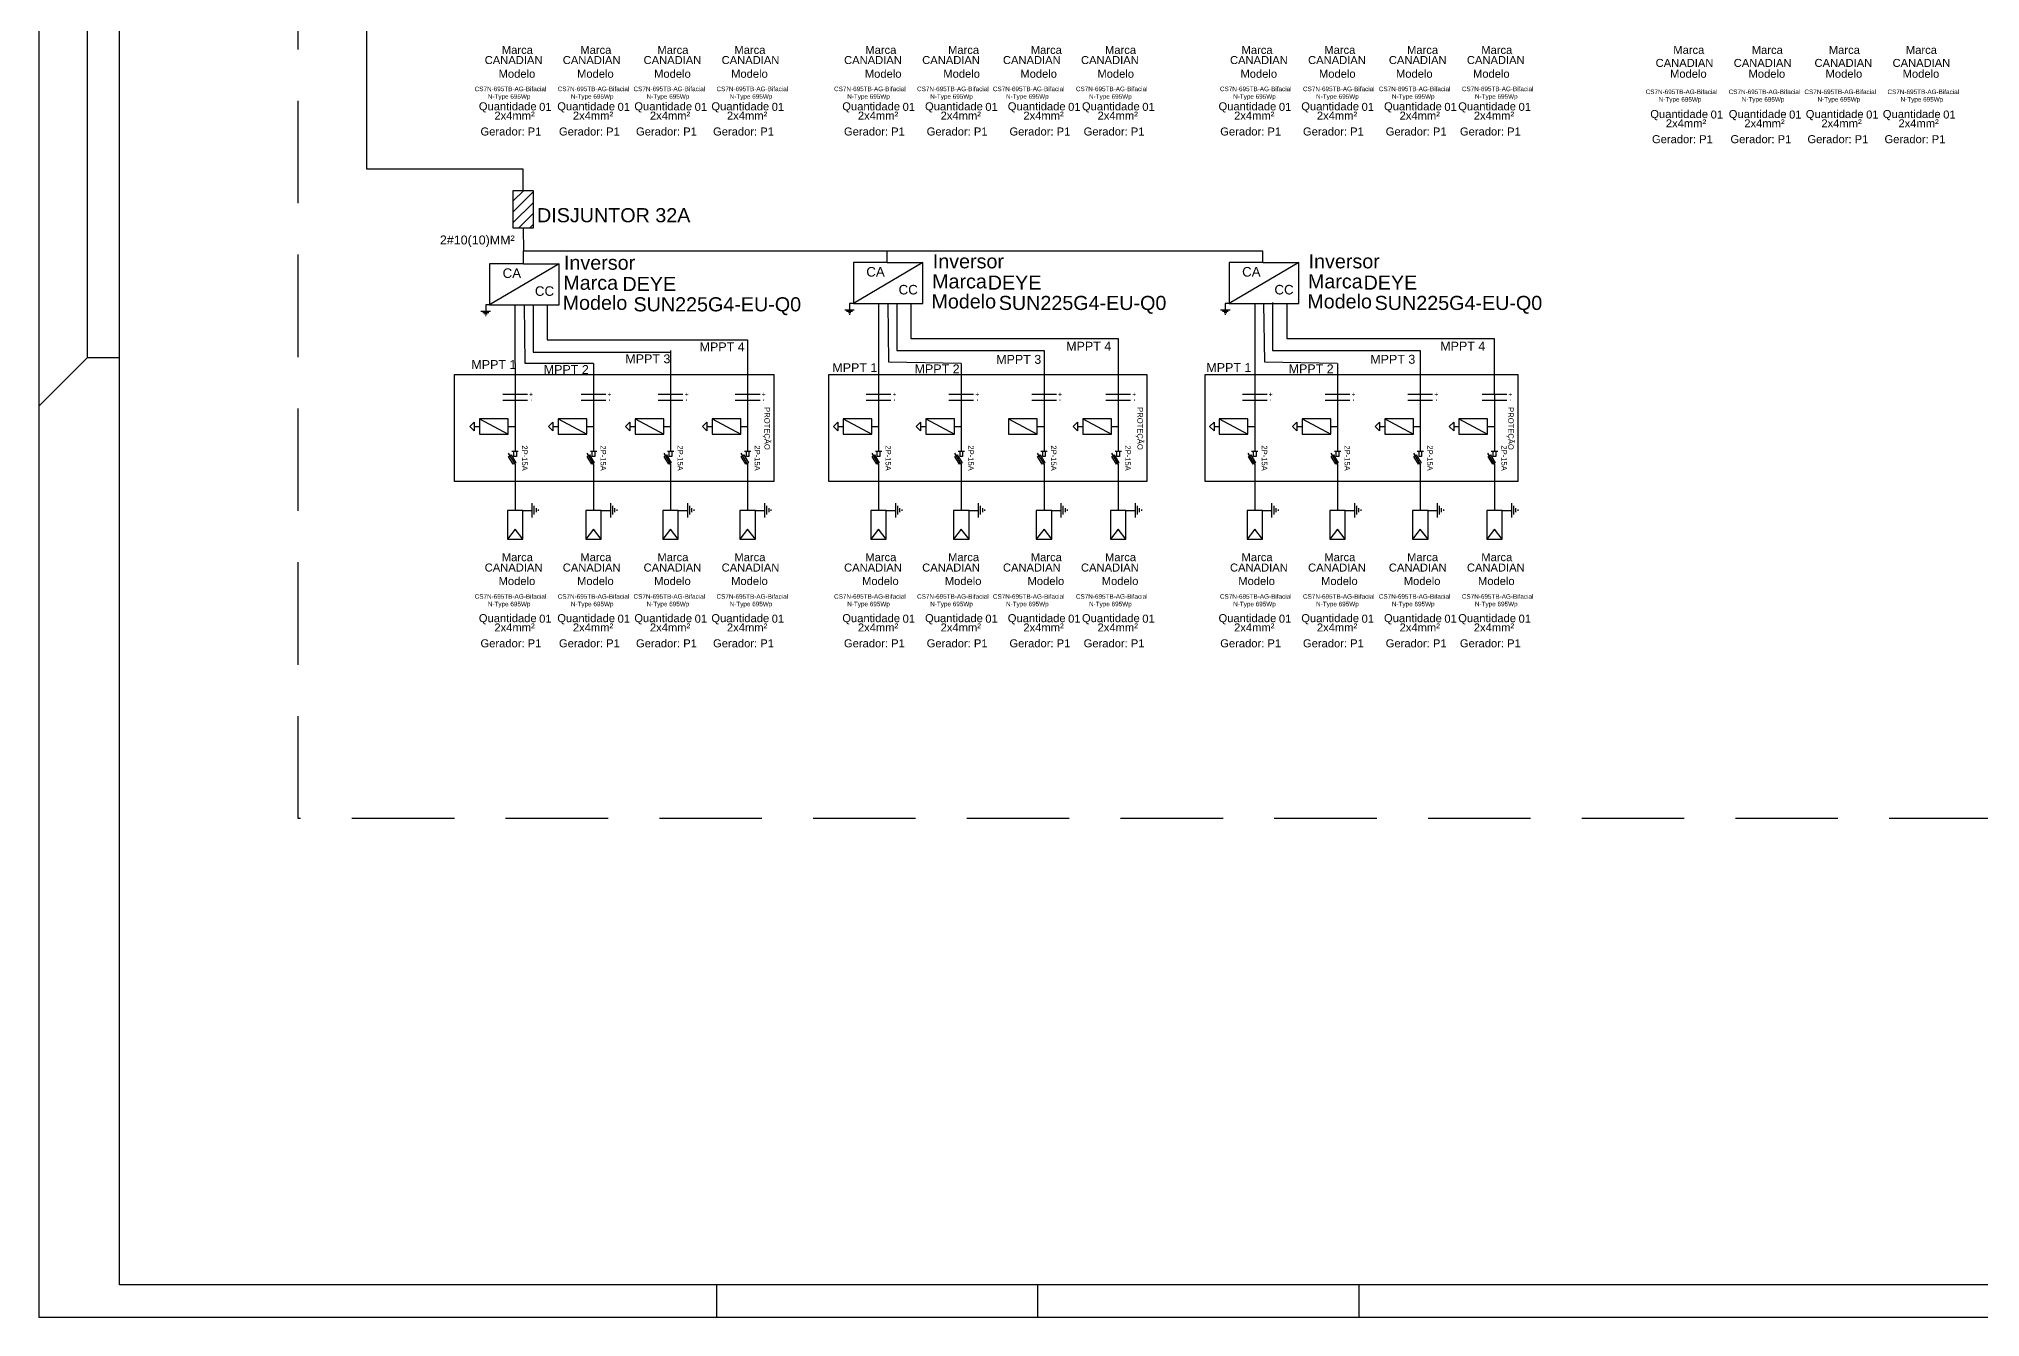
# Model space of a CAD drawing. Header units: millimetres. Extents: x 2932 to 3190, y 1741 to 1825.
# Drawn here: x 3070.9 to 3131, y 1740.9 to 1780.4 of the extents above; entities that cross this region are included whole.
import ezdxf

# ---------------------------------------------------------------- set-up
doc = ezdxf.new("R2010")
doc.units = ezdxf.units.MM
doc.linetypes.add('ACAD_ISO02W100', pattern=[15, 12, -3])
doc.linetypes.add('HIDDEN2', pattern=[4.7625, 3.175, -1.5875])
doc.styles.add('arial', font='arial.ttf')

# ---------------------------------------------------------------- blocks, each defined once
blk = doc.blocks.new('A0')
at = {"color": 1}
for p, q in [((0, 4205), (0, 1410)), ((1050, 0), (1050, 50)), ((1547.5, 0), (1547.5, 50)), ((2045, 0), (2045, 50))]:
    blk.add_line(p, q, dxfattribs=at)
blk.add_lwpolyline([(125, 1485), (75, 1485), (0, 1410), (0, 0), (5945, 0), (5945, 4205), (75, 4205), (75, 1485)], dxfattribs=at)
at = {"color": 7}
blk.add_lwpolyline([(125, 4155), (5895, 4155), (5895, 50), (125, 50)], close=True, dxfattribs=at)

msp = doc.modelspace()

# ---------------------------------------------------------------- hatches: boundary and pattern name
at = {"ltscale": 0.1}
h = msp.add_hatch(dxfattribs=at)
h.set_pattern_fill('ANSI31', scale=0.074939, style=0)
h.set_pattern_definition([(45, (1955.14692, 1851.62973), (-0.16824281, 0.16824281), [])])
h.paths.add_polyline_path([(3085.585, 1775.753), (3086.199, 1775.753), (3086.199, 1774.586), (3085.585, 1774.586)])

# ---------------------------------------------------------------- linework, layer by layer
for p, q in [((3081.045, 1776.405), (3081.045, 1794.987)), ((3085.892, 1776.405), (3081.045, 1776.405)), ((3085.892, 1775.753), (3085.892, 1776.405)), ((3085.9, 1773.479), (3085.9, 1773.882)), ((3085.9, 1773.882), (3108.81, 1773.882)), ((3097.167, 1773.522), (3097.165, 1773.882)), ((3108.81, 1773.522), (3108.81, 1773.882)), ((3085.9, 1773.479), (3084.853, 1773.479)), ((3084.853, 1773.479), (3084.853, 1772.212)), ((3087.006, 1773.479), (3084.853, 1772.212)), ((3085.9, 1773.479), (3087.006, 1773.479)), ((3087.006, 1772.212), (3087.006, 1773.479)), ((3097.167, 1773.522), (3096.12, 1773.522)), ((3096.12, 1773.522), (3096.12, 1772.255)), ((3098.273, 1773.522), (3096.12, 1772.255)), ((3097.167, 1773.522), (3098.273, 1773.522)), ((3098.273, 1772.255), (3098.273, 1773.522)), ((3108.81, 1773.522), (3107.763, 1773.522)), ((3107.763, 1773.522), (3107.763, 1772.255)), ((3109.916, 1773.522), (3107.763, 1772.255)), ((3108.81, 1773.522), (3109.916, 1773.522)), ((3109.916, 1772.255), (3109.916, 1773.522)), ((3084.853, 1772.212), (3087.006, 1772.212)), ((3085.641, 1770.391), (3085.641, 1772.212)), ((3085.954, 1770.391), (3085.93, 1772.212)), ((3086.196, 1772.212), (3086.196, 1770.749)), ((3086.637, 1772.212), (3086.637, 1771.125)), ((3096.12, 1772.255), (3098.273, 1772.255)), ((3096.9, 1772.255), (3096.9, 1767.681)), ((3097.221, 1770.433), (3097.197, 1772.255)), ((3097.463, 1772.255), (3097.463, 1770.791)), ((3097.904, 1772.255), (3097.904, 1771.168)), ((3107.763, 1772.255), (3109.916, 1772.255)), ((3108.556, 1772.255), (3108.556, 1767.681)), ((3108.864, 1770.433), (3108.839, 1772.255)), ((3109.106, 1772.282), (3109.106, 1770.791)), ((3109.547, 1772.255), (3109.547, 1771.168)), ((3097.904, 1771.168), (3104.326, 1771.168)), ((3104.326, 1771.168), (3104.326, 1770.391)), ((3109.547, 1771.168), (3115.969, 1771.168)), ((3115.969, 1771.168), (3115.981, 1767.681)), ((3086.196, 1770.749), (3090.454, 1770.749)), ((3086.637, 1771.125), (3092.845, 1771.125)), ((3090.459, 1770.794), (3090.459, 1767.681)), ((3092.845, 1771.125), (3092.845, 1767.681)), ((3097.463, 1770.791), (3102.027, 1770.791)), ((3102.027, 1770.791), (3102.027, 1770.053)), ((3109.106, 1770.791), (3113.683, 1770.791)), ((3113.683, 1770.791), (3113.683, 1767.681)), ((3085.641, 1770.391), (3085.641, 1767.681)), ((3088.072, 1770.391), (3085.954, 1770.391)), ((3088.072, 1770.391), (3088.072, 1767.681)), ((3099.464, 1770.391), (3097.221, 1770.433)), ((3099.464, 1770.391), (3099.464, 1767.681)), ((3102.027, 1770.391), (3102.027, 1767.681)), ((3104.326, 1770.391), (3104.326, 1767.681)), ((3111.107, 1770.391), (3108.864, 1770.433)), ((3111.12, 1770.391), (3111.12, 1767.681)), ((3086.024, 1769.438), (3085.258, 1769.438)), ((3088.454, 1769.438), (3087.689, 1769.438)), ((3090.841, 1769.438), (3090.076, 1769.438)), ((3093.228, 1769.438), (3092.463, 1769.438)), ((3097.283, 1769.438), (3096.518, 1769.438)), ((3099.847, 1769.438), (3099.081, 1769.438)), ((3102.41, 1769.438), (3101.645, 1769.438)), ((3104.708, 1769.438), (3103.943, 1769.438)), ((3108.939, 1769.438), (3108.174, 1769.438)), ((3111.502, 1769.438), (3110.737, 1769.438)), ((3114.066, 1769.438), (3113.301, 1769.438)), ((3116.364, 1769.438), (3115.599, 1769.438)), ((3086.024, 1769.251), (3085.258, 1769.251)), ((3088.454, 1769.251), (3087.689, 1769.251)), ((3090.841, 1769.251), (3090.076, 1769.251)), ((3093.228, 1769.251), (3092.463, 1769.251)), ((3097.283, 1769.251), (3096.518, 1769.251)), ((3099.847, 1769.251), (3099.081, 1769.251)), ((3102.41, 1769.251), (3101.645, 1769.251)), ((3104.708, 1769.251), (3103.943, 1769.251)), ((3108.939, 1769.251), (3108.174, 1769.251)), ((3111.502, 1769.251), (3110.737, 1769.251)), ((3114.066, 1769.251), (3113.301, 1769.251)), ((3116.364, 1769.251), (3115.599, 1769.251)), ((3084.377, 1768.579), (3084.242, 1768.444)), ((3084.242, 1768.444), (3084.377, 1768.309)), ((3084.377, 1768.579), (3084.377, 1768.309)), ((3084.377, 1768.444), (3084.541, 1768.444)), ((3084.541, 1768.683), (3085.43, 1768.205)), ((3085.43, 1768.444), (3085.641, 1768.444)), ((3086.808, 1768.579), (3086.673, 1768.444)), ((3086.673, 1768.444), (3086.808, 1768.309)), ((3086.808, 1768.579), (3086.808, 1768.309)), ((3086.808, 1768.444), (3086.972, 1768.444)), ((3086.972, 1768.683), (3087.861, 1768.205)), ((3087.861, 1768.444), (3088.072, 1768.444)), ((3089.195, 1768.579), (3089.059, 1768.444)), ((3089.059, 1768.444), (3089.195, 1768.309)), ((3089.195, 1768.579), (3089.195, 1768.309)), ((3089.195, 1768.444), (3089.358, 1768.444)), ((3089.358, 1768.683), (3090.247, 1768.205)), ((3090.247, 1768.444), (3090.459, 1768.444)), ((3091.582, 1768.579), (3091.446, 1768.444)), ((3091.446, 1768.444), (3091.582, 1768.309)), ((3091.582, 1768.579), (3091.582, 1768.309)), ((3091.582, 1768.444), (3091.745, 1768.444)), ((3091.745, 1768.683), (3092.634, 1768.205)), ((3092.634, 1768.444), (3092.845, 1768.444)), ((3095.637, 1768.579), (3095.501, 1768.444)), ((3095.501, 1768.444), (3095.637, 1768.309)), ((3095.637, 1768.579), (3095.637, 1768.309)), ((3095.637, 1768.444), (3095.8, 1768.444)), ((3095.8, 1768.683), (3096.689, 1768.205)), ((3096.689, 1768.444), (3096.9, 1768.444)), ((3098.2, 1768.579), (3098.065, 1768.444)), ((3098.065, 1768.444), (3098.2, 1768.309)), ((3098.2, 1768.579), (3098.2, 1768.309)), ((3098.2, 1768.444), (3098.364, 1768.444)), ((3098.364, 1768.683), (3099.253, 1768.205)), ((3099.253, 1768.444), (3099.464, 1768.444)), ((3100.927, 1768.683), (3101.816, 1768.205)), ((3101.816, 1768.444), (3102.027, 1768.444)), ((3103.062, 1768.579), (3102.927, 1768.444)), ((3102.927, 1768.444), (3103.062, 1768.309)), ((3103.062, 1768.579), (3103.062, 1768.309)), ((3103.062, 1768.444), (3103.225, 1768.444)), ((3103.225, 1768.683), (3104.114, 1768.205)), ((3104.114, 1768.444), (3104.326, 1768.444)), ((3107.293, 1768.579), (3107.157, 1768.444)), ((3107.157, 1768.444), (3107.293, 1768.309)), ((3107.293, 1768.579), (3107.293, 1768.309)), ((3107.293, 1768.444), (3107.456, 1768.444)), ((3107.456, 1768.683), (3108.345, 1768.205)), ((3108.345, 1768.444), (3108.556, 1768.444)), ((3109.856, 1768.579), (3109.721, 1768.444)), ((3109.721, 1768.444), (3109.856, 1768.309)), ((3109.856, 1768.579), (3109.856, 1768.309)), ((3109.856, 1768.444), (3110.019, 1768.444)), ((3110.019, 1768.683), (3110.908, 1768.205)), ((3110.908, 1768.444), (3111.12, 1768.444)), ((3112.42, 1768.579), (3112.284, 1768.444)), ((3112.284, 1768.444), (3112.42, 1768.309)), ((3112.42, 1768.579), (3112.42, 1768.309)), ((3112.42, 1768.444), (3112.583, 1768.444)), ((3112.583, 1768.683), (3113.472, 1768.205)), ((3113.472, 1768.444), (3113.683, 1768.444)), ((3114.718, 1768.579), (3114.582, 1768.444)), ((3114.582, 1768.444), (3114.718, 1768.309)), ((3114.718, 1768.579), (3114.718, 1768.309)), ((3114.718, 1768.444), (3114.881, 1768.444)), ((3114.881, 1768.683), (3115.77, 1768.205)), ((3115.77, 1768.444), (3115.981, 1768.444)), ((3085.43, 1767.619), (3085.641, 1767.27)), ((3085.542, 1767.681), (3085.739, 1767.681)), ((3087.861, 1767.619), (3088.072, 1767.27)), ((3087.973, 1767.681), (3088.17, 1767.681)), ((3090.247, 1767.619), (3090.459, 1767.27)), ((3090.359, 1767.681), (3090.557, 1767.681)), ((3092.634, 1767.619), (3092.845, 1767.27)), ((3092.746, 1767.681), (3092.944, 1767.681)), ((3096.689, 1767.619), (3096.9, 1767.27)), ((3096.801, 1767.681), (3096.999, 1767.681)), ((3099.253, 1767.619), (3099.464, 1767.27)), ((3099.365, 1767.681), (3099.562, 1767.681)), ((3101.816, 1767.619), (3102.027, 1767.27)), ((3101.928, 1767.681), (3102.126, 1767.681)), ((3104.114, 1767.619), (3104.326, 1767.27)), ((3104.227, 1767.681), (3104.424, 1767.681)), ((3108.345, 1767.619), (3108.556, 1767.27)), ((3108.457, 1767.681), (3108.655, 1767.681)), ((3110.908, 1767.619), (3111.12, 1767.27)), ((3111.021, 1767.681), (3111.218, 1767.681)), ((3113.472, 1767.619), (3113.683, 1767.27)), ((3113.584, 1767.681), (3113.782, 1767.681)), ((3115.77, 1767.619), (3115.981, 1767.27)), ((3115.882, 1767.681), (3116.08, 1767.681)), ((3085.641, 1767.27), (3085.641, 1765.846)), ((3088.072, 1767.27), (3088.072, 1765.846)), ((3090.459, 1767.27), (3090.459, 1765.846)), ((3092.845, 1767.27), (3092.845, 1765.846)), ((3096.9, 1767.27), (3096.9, 1765.846)), ((3099.464, 1767.27), (3099.464, 1765.846)), ((3102.027, 1767.27), (3102.027, 1765.846)), ((3104.326, 1767.27), (3104.326, 1765.846)), ((3108.556, 1767.27), (3108.556, 1765.846)), ((3111.12, 1767.27), (3111.12, 1765.846)), ((3113.683, 1767.27), (3113.683, 1765.846)), ((3115.981, 1767.27), (3115.981, 1765.846)), ((3085.641, 1765.268), (3085.402, 1764.957)), ((3085.88, 1764.957), (3085.641, 1765.268)), ((3088.072, 1765.268), (3087.833, 1764.957)), ((3088.311, 1764.957), (3088.072, 1765.268)), ((3090.459, 1765.268), (3090.219, 1764.957)), ((3090.698, 1764.957), (3090.459, 1765.268)), ((3092.845, 1765.268), (3092.606, 1764.957)), ((3093.084, 1764.957), (3092.845, 1765.268)), ((3096.9, 1765.268), (3096.661, 1764.957)), ((3097.14, 1764.957), (3096.9, 1765.268)), ((3099.464, 1765.268), (3099.225, 1764.957)), ((3099.703, 1764.957), (3099.464, 1765.268)), ((3102.027, 1765.268), (3101.788, 1764.957)), ((3102.267, 1764.957), (3102.027, 1765.268)), ((3104.326, 1765.268), (3104.086, 1764.957)), ((3104.565, 1764.957), (3104.326, 1765.268)), ((3108.556, 1765.268), (3108.317, 1764.957)), ((3108.795, 1764.957), (3108.556, 1765.268)), ((3111.12, 1765.268), (3110.88, 1764.957)), ((3111.359, 1764.957), (3111.12, 1765.268)), ((3113.683, 1765.268), (3113.444, 1764.957)), ((3113.922, 1764.957), (3113.683, 1765.268)), ((3115.981, 1765.268), (3115.742, 1764.957)), ((3116.221, 1764.957), (3115.981, 1765.268))]:
    msp.add_line(p, q)
at = {"color": 7, "ltscale": 0.1}
msp.add_line((3085.892, 1774.586), (3085.9, 1773.882), dxfattribs=at)
at = {"color": 3}
for p, q in [((3084.584, 1772.016), (3084.881, 1772.016)), ((3084.646, 1771.973), (3084.826, 1771.973)), ((3084.698, 1771.928), (3084.777, 1771.928)), ((3084.722, 1771.883), (3084.75, 1771.883)), ((3084.733, 1772.212), (3084.733, 1772.016)), ((3084.853, 1772.212), (3084.733, 1772.212)), ((3095.851, 1772.058), (3096.148, 1772.058)), ((3095.912, 1772.015), (3096.092, 1772.015)), ((3095.965, 1771.971), (3096.044, 1771.971)), ((3095.988, 1771.925), (3096.017, 1771.925)), ((3095.999, 1772.255), (3095.999, 1772.058)), ((3096.12, 1772.255), (3095.999, 1772.255)), ((3107.494, 1772.058), (3107.791, 1772.058)), ((3107.555, 1772.015), (3107.735, 1772.015)), ((3107.608, 1771.971), (3107.687, 1771.971)), ((3107.631, 1771.925), (3107.66, 1771.925)), ((3107.642, 1772.255), (3107.642, 1772.058)), ((3107.763, 1772.255), (3107.642, 1772.255)), ((3085.88, 1765.846), (3086.173, 1765.846)), ((3086.173, 1765.624), (3086.173, 1766.067)), ((3086.237, 1765.716), (3086.237, 1765.984)), ((3086.303, 1765.794), (3086.303, 1765.912)), ((3086.371, 1765.829), (3086.371, 1765.872)), ((3088.311, 1765.846), (3088.604, 1765.846)), ((3088.604, 1765.624), (3088.604, 1766.067)), ((3088.668, 1765.716), (3088.668, 1765.984)), ((3088.734, 1765.794), (3088.734, 1765.912)), ((3088.802, 1765.829), (3088.802, 1765.872)), ((3090.698, 1765.846), (3090.991, 1765.846)), ((3090.991, 1765.624), (3090.991, 1766.067)), ((3091.055, 1765.716), (3091.055, 1765.984)), ((3091.121, 1765.794), (3091.121, 1765.912)), ((3091.189, 1765.829), (3091.189, 1765.872)), ((3093.084, 1765.846), (3093.377, 1765.846)), ((3093.377, 1765.624), (3093.377, 1766.067)), ((3093.441, 1765.716), (3093.441, 1765.984)), ((3093.508, 1765.794), (3093.508, 1765.912)), ((3093.575, 1765.829), (3093.575, 1765.872)), ((3097.14, 1765.846), (3097.433, 1765.846)), ((3097.433, 1765.624), (3097.433, 1766.067)), ((3097.497, 1765.716), (3097.497, 1765.984)), ((3097.563, 1765.794), (3097.563, 1765.912)), ((3097.631, 1765.829), (3097.631, 1765.872)), ((3099.703, 1765.846), (3099.996, 1765.846)), ((3099.996, 1765.624), (3099.996, 1766.067)), ((3100.06, 1765.716), (3100.06, 1765.984)), ((3100.126, 1765.794), (3100.126, 1765.912)), ((3100.194, 1765.829), (3100.194, 1765.872)), ((3102.267, 1765.846), (3102.56, 1765.846)), ((3102.56, 1765.624), (3102.56, 1766.067)), ((3102.623, 1765.716), (3102.623, 1765.984)), ((3102.69, 1765.794), (3102.69, 1765.912)), ((3102.757, 1765.829), (3102.757, 1765.872)), ((3104.565, 1765.846), (3104.858, 1765.846)), ((3104.858, 1765.624), (3104.858, 1766.067)), ((3104.922, 1765.716), (3104.922, 1765.984)), ((3104.988, 1765.794), (3104.988, 1765.912)), ((3105.056, 1765.829), (3105.056, 1765.872)), ((3108.795, 1765.846), (3109.088, 1765.846)), ((3109.088, 1765.624), (3109.088, 1766.067)), ((3109.152, 1765.716), (3109.152, 1765.984)), ((3109.219, 1765.794), (3109.219, 1765.912)), ((3109.286, 1765.829), (3109.286, 1765.872)), ((3111.359, 1765.846), (3111.652, 1765.846)), ((3111.652, 1765.624), (3111.652, 1766.067)), ((3111.716, 1765.716), (3111.716, 1765.984)), ((3111.782, 1765.794), (3111.782, 1765.912)), ((3111.85, 1765.829), (3111.85, 1765.872)), ((3113.922, 1765.846), (3114.215, 1765.846)), ((3114.215, 1765.624), (3114.215, 1766.067)), ((3114.279, 1765.716), (3114.279, 1765.984)), ((3114.345, 1765.794), (3114.345, 1765.912)), ((3114.413, 1765.829), (3114.413, 1765.872)), ((3116.221, 1765.846), (3116.514, 1765.846)), ((3116.514, 1765.624), (3116.514, 1766.067)), ((3116.578, 1765.716), (3116.578, 1765.984)), ((3116.644, 1765.794), (3116.644, 1765.912)), ((3116.712, 1765.829), (3116.712, 1765.872))]:
    msp.add_line(p, q, dxfattribs=at)
at = {"linetype": 'HIDDEN2'}
msp.add_lwpolyline([(3078.924, 1803.137), (3155.197, 1803.137), (3155.197, 1756.302), (3078.924, 1756.302)], close=True, dxfattribs=at)
at = {"color": 7, "ltscale": 0.1}
msp.add_lwpolyline([(3085.585, 1775.753), (3086.199, 1775.753), (3086.199, 1774.586), (3085.585, 1774.586)], close=True, dxfattribs=at)
at = {"color": 251, "linetype": 'ACAD_ISO02W100', "true_color": 0x636466}
for points in [[(3083.76, 1770.053), (3093.659, 1770.053), (3093.659, 1766.741), (3083.76, 1766.741)], [(3095.365, 1770.053), (3105.214, 1770.053), (3105.214, 1766.741), (3095.365, 1766.741)], [(3107.02, 1770.053), (3116.7, 1770.053), (3116.7, 1766.741), (3107.02, 1766.741)]]:
    msp.add_lwpolyline(points, close=True, dxfattribs=at)
for points in [[(3084.541, 1768.205), (3085.43, 1768.205), (3085.43, 1768.683), (3084.541, 1768.683)], [(3086.972, 1768.205), (3087.861, 1768.205), (3087.861, 1768.683), (3086.972, 1768.683)], [(3089.358, 1768.205), (3090.247, 1768.205), (3090.247, 1768.683), (3089.358, 1768.683)], [(3091.745, 1768.205), (3092.634, 1768.205), (3092.634, 1768.683), (3091.745, 1768.683)], [(3095.8, 1768.205), (3096.689, 1768.205), (3096.689, 1768.683), (3095.8, 1768.683)], [(3098.364, 1768.205), (3099.253, 1768.205), (3099.253, 1768.683), (3098.364, 1768.683)], [(3100.927, 1768.205), (3101.816, 1768.205), (3101.816, 1768.683), (3100.927, 1768.683)], [(3103.225, 1768.205), (3104.114, 1768.205), (3104.114, 1768.683), (3103.225, 1768.683)], [(3107.456, 1768.205), (3108.345, 1768.205), (3108.345, 1768.683), (3107.456, 1768.683)], [(3110.019, 1768.205), (3110.908, 1768.205), (3110.908, 1768.683), (3110.019, 1768.683)], [(3112.583, 1768.205), (3113.472, 1768.205), (3113.472, 1768.683), (3112.583, 1768.683)], [(3114.881, 1768.205), (3115.77, 1768.205), (3115.77, 1768.683), (3114.881, 1768.683)], [(3085.441, 1767.517), (3085.517, 1767.563), (3085.663, 1767.322), (3085.586, 1767.276)], [(3085.601, 1767.681), (3085.68, 1767.681), (3085.68, 1767.516), (3085.601, 1767.516)], [(3087.872, 1767.517), (3087.948, 1767.563), (3088.093, 1767.322), (3088.017, 1767.276)], [(3088.032, 1767.681), (3088.111, 1767.681), (3088.111, 1767.516), (3088.032, 1767.516)], [(3090.258, 1767.517), (3090.335, 1767.563), (3090.48, 1767.322), (3090.404, 1767.276)], [(3090.418, 1767.681), (3090.498, 1767.681), (3090.498, 1767.516), (3090.418, 1767.516)], [(3092.645, 1767.517), (3092.722, 1767.563), (3092.867, 1767.322), (3092.79, 1767.276)], [(3092.805, 1767.681), (3092.885, 1767.681), (3092.885, 1767.516), (3092.805, 1767.516)], [(3096.7, 1767.517), (3096.777, 1767.563), (3096.922, 1767.322), (3096.846, 1767.276)], [(3096.86, 1767.681), (3096.94, 1767.681), (3096.94, 1767.516), (3096.86, 1767.516)], [(3099.264, 1767.517), (3099.34, 1767.563), (3099.486, 1767.322), (3099.409, 1767.276)], [(3099.424, 1767.681), (3099.503, 1767.681), (3099.503, 1767.516), (3099.424, 1767.516)], [(3101.827, 1767.517), (3101.904, 1767.563), (3102.049, 1767.322), (3101.973, 1767.276)], [(3101.987, 1767.681), (3102.067, 1767.681), (3102.067, 1767.516), (3101.987, 1767.516)], [(3104.126, 1767.517), (3104.202, 1767.563), (3104.347, 1767.322), (3104.271, 1767.276)], [(3104.286, 1767.681), (3104.365, 1767.681), (3104.365, 1767.516), (3104.286, 1767.516)], [(3108.356, 1767.517), (3108.433, 1767.563), (3108.578, 1767.322), (3108.501, 1767.276)], [(3108.516, 1767.681), (3108.596, 1767.681), (3108.596, 1767.516), (3108.516, 1767.516)], [(3110.92, 1767.517), (3110.996, 1767.563), (3111.141, 1767.322), (3111.065, 1767.276)], [(3111.08, 1767.681), (3111.159, 1767.681), (3111.159, 1767.516), (3111.08, 1767.516)], [(3113.483, 1767.517), (3113.56, 1767.563), (3113.705, 1767.322), (3113.628, 1767.276)], [(3113.643, 1767.681), (3113.723, 1767.681), (3113.723, 1767.516), (3113.643, 1767.516)], [(3115.781, 1767.517), (3115.858, 1767.563), (3116.003, 1767.322), (3115.927, 1767.276)], [(3115.941, 1767.681), (3116.021, 1767.681), (3116.021, 1767.516), (3115.941, 1767.516)], [(3085.402, 1765.846), (3085.402, 1764.957), (3085.88, 1764.957), (3085.88, 1765.846)], [(3087.833, 1765.846), (3087.833, 1764.957), (3088.311, 1764.957), (3088.311, 1765.846)], [(3090.219, 1765.846), (3090.219, 1764.957), (3090.698, 1764.957), (3090.698, 1765.846)], [(3092.606, 1765.846), (3092.606, 1764.957), (3093.084, 1764.957), (3093.084, 1765.846)], [(3096.661, 1765.846), (3096.661, 1764.957), (3097.14, 1764.957), (3097.14, 1765.846)], [(3099.225, 1765.846), (3099.225, 1764.957), (3099.703, 1764.957), (3099.703, 1765.846)], [(3101.788, 1765.846), (3101.788, 1764.957), (3102.267, 1764.957), (3102.267, 1765.846)], [(3104.086, 1765.846), (3104.086, 1764.957), (3104.565, 1764.957), (3104.565, 1765.846)], [(3108.317, 1765.846), (3108.317, 1764.957), (3108.795, 1764.957), (3108.795, 1765.846)], [(3110.88, 1765.846), (3110.88, 1764.957), (3111.359, 1764.957), (3111.359, 1765.846)], [(3113.444, 1765.846), (3113.444, 1764.957), (3113.922, 1764.957), (3113.922, 1765.846)], [(3115.742, 1765.846), (3115.742, 1764.957), (3116.221, 1764.957), (3116.221, 1765.846)]]:
    msp.add_lwpolyline(points, close=True)

# ---------------------------------------------------------------- block references
at = {"xscale": 0.0199999999999818, "yscale": 0.0199999999999818, "zscale": 0.0199999999999818}
msp.add_blockref('A0', (3070.887, 1740.868), dxfattribs=at)

# ---------------------------------------------------------------- texts
at = {"style": 'arial'}
for s, height, p in [('Marca', 0.2478, (3085.231, 1779.978)), ('Marca', 0.2478, (3087.662, 1779.978)), ('Marca', 0.2478, (3090.049, 1779.978)), ('Marca', 0.2478, (3092.435, 1779.978)), ('Marca', 0.2478, (3096.491, 1779.978)), ('Marca', 0.2478, (3099.054, 1779.978)), ('Marca', 0.2478, (3101.617, 1779.978)), ('Marca', 0.2478, (3103.916, 1779.978)), ('Marca', 0.2478, (3108.146, 1779.978)), ('Marca', 0.2478, (3110.71, 1779.978)), ('Marca', 0.2478, (3113.273, 1779.978)), ('Marca', 0.2478, (3115.572, 1779.978)), ('Marca', 0.2478, (3121.521, 1779.978)), ('Marca', 0.2478, (3123.952, 1779.978)), ('Marca', 0.2478, (3126.339, 1779.978)), ('Marca', 0.2478, (3128.726, 1779.978)), ('Modelo', 0.2478, (3085.13, 1779.24)), ('Modelo', 0.2478, (3087.561, 1779.24)), ('Modelo', 0.2478, (3089.948, 1779.24)), ('Modelo', 0.2478, (3092.334, 1779.24)), ('Modelo', 0.2478, (3096.476, 1779.24)), ('Modelo', 0.2478, (3098.907, 1779.24)), ('Modelo', 0.2478, (3101.293, 1779.24)), ('Modelo', 0.2478, (3103.68, 1779.24)), ('Modelo', 0.2478, (3108.112, 1779.24)), ('Modelo', 0.2478, (3110.543, 1779.24)), ('Modelo', 0.2478, (3112.93, 1779.24)), ('Modelo', 0.2478, (3115.316, 1779.24)), ('Modelo', 0.2478, (3121.42, 1779.24)), ('Modelo', 0.2478, (3123.851, 1779.24)), ('Modelo', 0.2478, (3126.238, 1779.24)), ('Modelo', 0.2478, (3128.625, 1779.24)), ('Quantidade', 0.2478, (3084.518, 1778.232)), ('Quantidade', 0.2478, (3086.948, 1778.232)), ('Quantidade', 0.2478, (3089.335, 1778.232)), ('Quantidade', 0.2478, (3091.722, 1778.232)), ('Quantidade', 0.2478, (3095.777, 1778.232)), ('Quantidade', 0.2478, (3098.341, 1778.232)), ('Quantidade', 0.2478, (3100.904, 1778.232)), ('Quantidade', 0.2478, (3103.202, 1778.232)), ('Quantidade', 0.2478, (3107.433, 1778.232)), ('Quantidade', 0.2478, (3109.996, 1778.232)), ('Quantidade', 0.2478, (3112.56, 1778.232)), ('Quantidade', 0.2478, (3114.858, 1778.232)), ('2x4mm²', 0.2478, (3085, 1777.943)), ('2x4mm²', 0.2478, (3087.431, 1777.943)), ('2x4mm²', 0.2478, (3089.818, 1777.943)), ('2x4mm²', 0.2478, (3092.204, 1777.943)), ('2x4mm²', 0.2478, (3096.26, 1777.943)), ('2x4mm²', 0.2478, (3098.823, 1777.943)), ('2x4mm²', 0.2478, (3101.387, 1777.943)), ('2x4mm²', 0.2478, (3103.685, 1777.943)), ('2x4mm²', 0.2478, (3107.915, 1777.943)), ('2x4mm²', 0.2478, (3110.479, 1777.943)), ('2x4mm²', 0.2478, (3113.042, 1777.943)), ('2x4mm²', 0.2478, (3115.341, 1777.943)), ('Quantidade', 0.2478, (3120.808, 1777.993)), ('2x4mm²', 0.2478, (3121.29, 1777.705)), ('Quantidade', 0.2478, (3123.239, 1777.993)), ('2x4mm²', 0.2478, (3123.721, 1777.705)), ('Quantidade', 0.2478, (3125.625, 1777.993)), ('2x4mm²', 0.2478, (3126.108, 1777.705)), ('Quantidade', 0.2478, (3128.012, 1777.993)), ('2x4mm²', 0.2478, (3128.495, 1777.705)), ('Gerador: P1 ', 0.24784, (3084.569, 1777.452)), ('Gerador: P1 ', 0.24784, (3087, 1777.452)), ('Gerador: P1 ', 0.24784, (3089.387, 1777.452)), ('Gerador: P1 ', 0.24784, (3091.774, 1777.452)), ('Gerador: P1 ', 0.24784, (3095.829, 1777.452)), ('Gerador: P1 ', 0.24784, (3098.392, 1777.452)), ('Gerador: P1 ', 0.24784, (3100.956, 1777.452)), ('Gerador: P1 ', 0.24784, (3103.254, 1777.452)), ('Gerador: P1 ', 0.24784, (3107.485, 1777.452)), ('Gerador: P1 ', 0.24784, (3110.048, 1777.452)), ('Gerador: P1 ', 0.24784, (3112.612, 1777.452)), ('Gerador: P1 ', 0.24784, (3114.91, 1777.452)), ('Gerador: P1 ', 0.24784, (3120.86, 1777.214)), ('Gerador: P1 ', 0.24784, (3123.291, 1777.214)), ('Gerador: P1 ', 0.24784, (3125.677, 1777.214)), ('Gerador: P1 ', 0.24784, (3128.064, 1777.214)), ('DISJUNTOR 32A', 0.43715, (3086.321, 1774.766)), ('2#10(10)MM²', 0.27647, (3083.311, 1774.079)), ('Inversor ', 0.4372, (3087.155, 1773.296)), ('Inversor ', 0.4372, (3098.58, 1773.339)), ('Inversor ', 0.4372, (3110.223, 1773.339)), ('CA', 0.2954, (3085.254, 1773.042)), ('Marca', 0.4372, (3087.135, 1772.676)), ('CA', 0.2954, (3096.52, 1773.084)), ('Marca', 0.4372, (3098.56, 1772.718)), ('CA', 0.2954, (3108.163, 1773.084)), ('Marca', 0.4372, (3110.202, 1772.718)), ('CC', 0.2954, (3086.254, 1772.488)), ('Modelo', 0.4372, (3087.114, 1772.055)), ('CC', 0.2954, (3097.521, 1772.531)), ('Modelo', 0.4372, (3098.539, 1772.098)), ('CC', 0.2954, (3109.164, 1772.531)), ('Modelo', 0.4372, (3110.182, 1772.098)), ('MPPT 3', 0.2765, (3089.056, 1770.4)), ('MPPT 4', 0.2765, (3091.357, 1770.769)), ('MPPT 3', 0.2765, (3100.545, 1770.382)), ('MPPT 4', 0.2765, (3102.713, 1770.789)), ('MPPT 3', 0.2765, (3112.133, 1770.385)), ('MPPT 4', 0.2765, (3114.301, 1770.792)), ('MPPT 1', 0.2765, (3084.288, 1770.222)), ('MPPT 2', 0.2765, (3086.529, 1770.068)), ('MPPT 1', 0.2765, (3095.468, 1770.126)), ('MPPT 2', 0.2765, (3098.017, 1770.088)), ('MPPT 1', 0.2765, (3107.055, 1770.129)), ('MPPT 2', 0.2765, (3109.604, 1770.09)), ('+', 0.149, (3086.074, 1769.368)), ('+', 0.149, (3088.505, 1769.368)), ('+', 0.149, (3090.892, 1769.368)), ('+', 0.149, (3093.278, 1769.368)), ('+', 0.149, (3097.334, 1769.368)), ('+', 0.149, (3099.897, 1769.368)), ('+', 0.149, (3102.461, 1769.368)), ('+', 0.149, (3104.759, 1769.368)), ('+', 0.149, (3108.989, 1769.368)), ('+', 0.149, (3111.553, 1769.368)), ('+', 0.149, (3114.116, 1769.368)), ('+', 0.149, (3116.415, 1769.368)), ('Marca', 0.2478, (3085.231, 1764.273)), ('Marca', 0.2478, (3087.662, 1764.273)), ('Marca', 0.2478, (3090.049, 1764.273)), ('Marca', 0.2478, (3092.435, 1764.273)), ('Marca', 0.2478, (3096.491, 1764.273)), ('Marca', 0.2478, (3099.054, 1764.273)), ('Marca', 0.2478, (3101.617, 1764.273)), ('Marca', 0.2478, (3103.916, 1764.273)), ('Marca', 0.2478, (3108.146, 1764.273)), ('Marca', 0.2478, (3110.71, 1764.273)), ('Marca', 0.2478, (3113.273, 1764.273)), ('Marca', 0.2478, (3115.572, 1764.273)), ('Modelo', 0.2478, (3085.13, 1763.534)), ('Modelo', 0.2478, (3087.561, 1763.534)), ('Modelo', 0.2478, (3089.948, 1763.534)), ('Modelo', 0.2478, (3092.334, 1763.534)), ('Modelo', 0.2478, (3096.39, 1763.534)), ('Modelo', 0.2478, (3098.953, 1763.534)), ('Modelo', 0.2478, (3101.516, 1763.534)), ('Modelo', 0.2478, (3103.815, 1763.534)), ('Modelo', 0.2478, (3108.045, 1763.534)), ('Modelo', 0.2478, (3110.609, 1763.534)), ('Modelo', 0.2478, (3113.172, 1763.534)), ('Modelo', 0.2478, (3115.47, 1763.534)), ('Quantidade', 0.2478, (3084.518, 1762.385)), ('2x4mm²', 0.2478, (3085, 1762.097)), ('Quantidade', 0.2478, (3086.948, 1762.385)), ('2x4mm²', 0.2478, (3087.431, 1762.097)), ('Quantidade', 0.2478, (3089.335, 1762.385)), ('2x4mm²', 0.2478, (3089.818, 1762.097)), ('Quantidade', 0.2478, (3091.722, 1762.385)), ('2x4mm²', 0.2478, (3092.204, 1762.097)), ('Quantidade', 0.2478, (3095.777, 1762.385)), ('2x4mm²', 0.2478, (3096.26, 1762.097)), ('Quantidade', 0.2478, (3098.341, 1762.385)), ('2x4mm²', 0.2478, (3098.823, 1762.097)), ('Quantidade', 0.2478, (3100.904, 1762.385)), ('2x4mm²', 0.2478, (3101.387, 1762.097)), ('Quantidade', 0.2478, (3103.202, 1762.385)), ('2x4mm²', 0.2478, (3103.685, 1762.097)), ('Quantidade', 0.2478, (3107.433, 1762.385)), ('2x4mm²', 0.2478, (3107.915, 1762.097)), ('Quantidade', 0.2478, (3109.996, 1762.385)), ('2x4mm²', 0.2478, (3110.479, 1762.097)), ('Quantidade', 0.2478, (3112.56, 1762.385)), ('2x4mm²', 0.2478, (3113.042, 1762.097)), ('Quantidade', 0.2478, (3114.858, 1762.385)), ('2x4mm²', 0.2478, (3115.341, 1762.097)), ('Gerador: P1 ', 0.24784, (3084.569, 1761.606)), ('Gerador: P1 ', 0.24784, (3087, 1761.606)), ('Gerador: P1 ', 0.24784, (3089.387, 1761.606)), ('Gerador: P1 ', 0.24784, (3091.774, 1761.606)), ('Gerador: P1 ', 0.24784, (3095.829, 1761.606)), ('Gerador: P1 ', 0.24784, (3098.392, 1761.606)), ('Gerador: P1 ', 0.24784, (3100.956, 1761.606)), ('Gerador: P1 ', 0.24784, (3103.254, 1761.606)), ('Gerador: P1 ', 0.24784, (3107.485, 1761.606)), ('Gerador: P1 ', 0.24784, (3110.048, 1761.606)), ('Gerador: P1 ', 0.24784, (3112.612, 1761.606)), ('Gerador: P1 ', 0.24784, (3114.91, 1761.606))]:
    msp.add_text(s, height=height, dxfattribs=at).set_placement(p)
at = {"color": 1, "ltscale": 0.1, "style": 'arial'}
for s, height, p in [('CANADIAN', 0.2478, (3084.7, 1779.664)), ('CANADIAN', 0.2478, (3087.118, 1779.664)), ('CANADIAN', 0.2478, (3089.621, 1779.664)), ('CANADIAN', 0.2478, (3092.039, 1779.664)), ('CANADIAN', 0.2478, (3095.833, 1779.664)), ('CANADIAN', 0.2478, (3098.252, 1779.664)), ('CANADIAN', 0.2478, (3100.754, 1779.664)), ('CANADIAN', 0.2478, (3103.172, 1779.664)), ('CANADIAN', 0.2478, (3107.788, 1779.664)), ('CANADIAN', 0.2478, (3110.207, 1779.664)), ('CANADIAN', 0.2478, (3112.709, 1779.664)), ('CANADIAN', 0.2478, (3115.127, 1779.664)), ('CANADIAN', 0.2478, (3120.974, 1779.575)), ('CANADIAN', 0.2478, (3123.393, 1779.575)), ('CANADIAN', 0.2478, (3125.895, 1779.575)), ('CANADIAN', 0.2478, (3128.313, 1779.575)), ('CS7N-695TB-AG-Bifacial ', 0.14075, (3084.389, 1778.824)), ('CS7N-695TB-AG-Bifacial ', 0.14075, (3086.961, 1778.824)), ('CS7N-695TB-AG-Bifacial ', 0.14075, (3089.31, 1778.824)), ('CS7N-695TB-AG-Bifacial ', 0.14075, (3091.881, 1778.824)), ('CS7N-695TB-AG-Bifacial ', 0.14075, (3095.523, 1778.824)), ('CS7N-695TB-AG-Bifacial ', 0.14075, (3098.094, 1778.824)), ('CS7N-695TB-AG-Bifacial ', 0.14075, (3100.443, 1778.824)), ('CS7N-695TB-AG-Bifacial ', 0.14075, (3103.015, 1778.824)), ('CS7N-695TB-AG-Bifacial ', 0.14075, (3107.477, 1778.824)), ('CS7N-695TB-AG-Bifacial ', 0.14075, (3110.049, 1778.824)), ('CS7N-695TB-AG-Bifacial ', 0.14075, (3112.398, 1778.824)), ('CS7N-695TB-AG-Bifacial ', 0.14075, (3114.97, 1778.824)), ('N-Type 695Wp ', 0.14075, (3084.795, 1778.589)), ('01', 0.2478, (3086.386, 1778.215)), ('N-Type 695Wp ', 0.14075, (3087.367, 1778.589)), ('01', 0.2478, (3088.817, 1778.215)), ('N-Type 695Wp ', 0.14075, (3089.716, 1778.589)), ('01', 0.2478, (3091.204, 1778.215)), ('N-Type 695Wp ', 0.14075, (3092.288, 1778.589)), ('01', 0.2478, (3093.591, 1778.215)), ('N-Type 695Wp ', 0.14075, (3095.929, 1778.589)), ('01', 0.2478, (3097.646, 1778.215)), ('N-Type 695Wp ', 0.14075, (3098.5, 1778.589)), ('01', 0.2478, (3100.209, 1778.215)), ('N-Type 695Wp ', 0.14075, (3100.849, 1778.589)), ('01', 0.2478, (3102.773, 1778.215)), ('N-Type 695Wp ', 0.14075, (3103.421, 1778.589)), ('01', 0.2478, (3105.071, 1778.215)), ('N-Type 695Wp ', 0.14075, (3107.884, 1778.589)), ('01', 0.2478, (3109.302, 1778.215)), ('N-Type 695Wp ', 0.14075, (3110.455, 1778.589)), ('01', 0.2478, (3111.865, 1778.215)), ('N-Type 695Wp ', 0.14075, (3112.804, 1778.589)), ('01', 0.2478, (3114.429, 1778.215)), ('N-Type 695Wp ', 0.14075, (3115.376, 1778.589)), ('01', 0.2478, (3116.727, 1778.215)), ('CS7N-695TB-AG-Bifacial ', 0.14075, (3120.664, 1778.734)), ('N-Type 695Wp ', 0.14075, (3121.07, 1778.5)), ('CS7N-695TB-AG-Bifacial ', 0.14075, (3123.235, 1778.734)), ('N-Type 695Wp ', 0.14075, (3123.641, 1778.5)), ('CS7N-695TB-AG-Bifacial ', 0.14075, (3125.584, 1778.734)), ('N-Type 695Wp ', 0.14075, (3125.99, 1778.5)), ('CS7N-695TB-AG-Bifacial ', 0.14075, (3128.156, 1778.734)), ('N-Type 695Wp ', 0.14075, (3128.562, 1778.5)), ('01', 0.2478, (3122.677, 1777.977)), ('01', 0.2478, (3125.108, 1777.977)), ('01', 0.2478, (3127.494, 1777.977)), ('01', 0.2478, (3129.881, 1777.977)), ('DEYE', 0.4372, (3088.966, 1772.636)), ('DEYE', 0.4372, (3100.283, 1772.679)), ('DEYE', 0.4372, (3111.926, 1772.679)), ('SUN225G4-EU-Q0 ', 0.43715, (3089.309, 1772.007)), ('SUN225G4-EU-Q0 ', 0.43715, (3100.625, 1772.05)), ('SUN225G4-EU-Q0 ', 0.43715, (3112.268, 1772.05)), ('CANADIAN', 0.2478, (3084.7, 1763.952)), ('CANADIAN', 0.2478, (3087.118, 1763.952)), ('CANADIAN', 0.2478, (3089.621, 1763.952)), ('CANADIAN', 0.2478, (3092.039, 1763.952)), ('CANADIAN', 0.2478, (3095.833, 1763.952)), ('CANADIAN', 0.2478, (3098.252, 1763.952)), ('CANADIAN', 0.2478, (3100.754, 1763.952)), ('CANADIAN', 0.2478, (3103.172, 1763.952)), ('CANADIAN', 0.2478, (3107.788, 1763.952)), ('CANADIAN', 0.2478, (3110.207, 1763.952)), ('CANADIAN', 0.2478, (3112.709, 1763.952)), ('CANADIAN', 0.2478, (3115.127, 1763.952)), ('CS7N-695TB-AG-Bifacial ', 0.14075, (3084.389, 1763.111)), ('N-Type 695Wp ', 0.14075, (3084.795, 1762.877)), ('CS7N-695TB-AG-Bifacial ', 0.14075, (3086.961, 1763.111)), ('N-Type 695Wp ', 0.14075, (3087.367, 1762.877)), ('CS7N-695TB-AG-Bifacial ', 0.14075, (3089.31, 1763.111)), ('N-Type 695Wp ', 0.14075, (3089.716, 1762.877)), ('CS7N-695TB-AG-Bifacial ', 0.14075, (3091.881, 1763.111)), ('N-Type 695Wp ', 0.14075, (3092.288, 1762.877)), ('CS7N-695TB-AG-Bifacial ', 0.14075, (3095.523, 1763.111)), ('N-Type 695Wp ', 0.14075, (3095.929, 1762.877)), ('CS7N-695TB-AG-Bifacial ', 0.14075, (3098.094, 1763.111)), ('N-Type 695Wp ', 0.14075, (3098.5, 1762.877)), ('CS7N-695TB-AG-Bifacial ', 0.14075, (3100.443, 1763.111)), ('N-Type 695Wp ', 0.14075, (3100.849, 1762.877)), ('CS7N-695TB-AG-Bifacial ', 0.14075, (3103.015, 1763.111)), ('N-Type 695Wp ', 0.14075, (3103.421, 1762.877)), ('CS7N-695TB-AG-Bifacial ', 0.14075, (3107.477, 1763.111)), ('N-Type 695Wp ', 0.14075, (3107.884, 1762.877)), ('CS7N-695TB-AG-Bifacial ', 0.14075, (3110.049, 1763.111)), ('N-Type 695Wp ', 0.14075, (3110.455, 1762.877)), ('CS7N-695TB-AG-Bifacial ', 0.14075, (3112.398, 1763.111)), ('N-Type 695Wp ', 0.14075, (3112.804, 1762.877)), ('CS7N-695TB-AG-Bifacial ', 0.14075, (3114.97, 1763.111)), ('N-Type 695Wp ', 0.14075, (3115.376, 1762.877)), ('01', 0.2478, (3086.386, 1762.369)), ('01', 0.2478, (3088.817, 1762.369)), ('01', 0.2478, (3091.204, 1762.369)), ('01', 0.2478, (3093.591, 1762.369)), ('01', 0.2478, (3097.646, 1762.369)), ('01', 0.2478, (3100.209, 1762.369)), ('01', 0.2478, (3102.773, 1762.369)), ('01', 0.2478, (3105.071, 1762.369)), ('01', 0.2478, (3109.302, 1762.369)), ('01', 0.2478, (3111.865, 1762.369)), ('01', 0.2478, (3114.429, 1762.369)), ('01', 0.2478, (3116.727, 1762.369))]:
    msp.add_text(s, height=height, dxfattribs=at).set_placement(p)
at = {"style": 'arial'}
for p in [(3086.081, 1769.288), (3088.512, 1769.288), (3090.898, 1769.288), (3093.285, 1769.288), (3097.34, 1769.288), (3099.904, 1769.288), (3102.467, 1769.288), (3104.765, 1769.288), (3108.996, 1769.288), (3111.559, 1769.288), (3114.123, 1769.288), (3116.421, 1769.288)]:
    msp.add_text('-', height=0.149, rotation=270, dxfattribs=at).set_placement(p)
at = {"color": 251, "true_color": 0x636466, "style": 'arial'}
for p in [(3093.365, 1769.042), (3104.92, 1769.042), (3116.406, 1769.042)]:
    msp.add_text('PROTEÇÃO', height=0.1687, rotation=270, dxfattribs=at).set_placement(p)
at = {"color": 1, "ltscale": 0.1, "style": 'arial'}
for p in [(3085.857, 1767.858), (3088.288, 1767.858), (3090.674, 1767.858), (3093.061, 1767.858), (3097.116, 1767.858), (3099.68, 1767.858), (3102.243, 1767.858), (3104.542, 1767.858), (3108.772, 1767.858), (3111.336, 1767.858), (3113.899, 1767.858), (3116.197, 1767.858)]:
    msp.add_text('2P-15A', height=0.1687, rotation=270, dxfattribs=at).set_placement(p)

doc.saveas('drawing.dxf')
